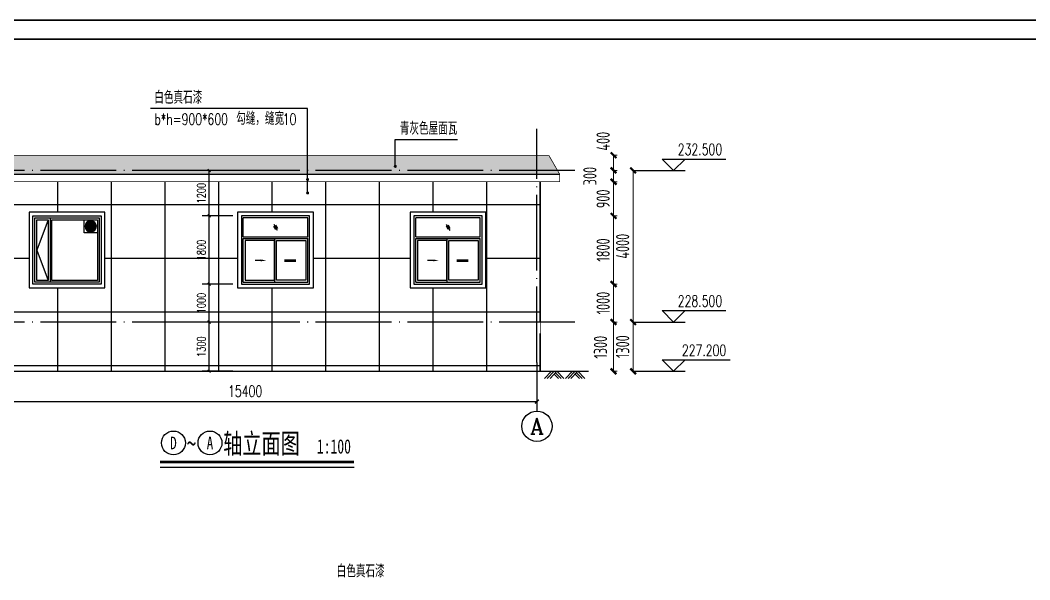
# Model space of a CAD drawing. Header units: millimetres. Extents: x 1742399 to 4898386, y 2481636 to 5226310.
# Drawn here: x 2215786 to 2242429, y 2601452 to 2616214 of the extents above; entities that cross this region are included whole.
import ezdxf
from ezdxf.enums import TextEntityAlignment as Align

# ---------------------------------------------------------------- set-up
doc = ezdxf.new("R2010")
doc.units = ezdxf.units.MM
doc.header["$LTSCALE"] = 1000
doc.linetypes.add('DOTE', pattern=[2.42, 2, -0.2, 0.02, -0.2])
for name, color, linetype in [('AXIS', 3, 'Continuous'), ('AXIS_TEXT', 7, 'Continuous'), ('DIM_ELEV', 3, 'Continuous'), ('DIM_LEAD', 3, 'Continuous'), ('DIM_SYMB', 3, 'Continuous'), ('DOTE', 1, 'DOTE'), ('PUB_DIM', 3, 'Continuous'), ('PUB_TITLE', 4, 'Continuous'), ('TWT_DIM', 3, 'Continuous'), ('YHJ_剖面_梁板', 4, 'Continuous'), ('YHJ_尺寸_公标', 3, 'Continuous'), ('YHJ_标高', 3, 'Continuous'), ('YHJ_消防救援标示', 6, 'Continuous'), ('YHJ_立面_墙线中', 2, 'Continuous'), ('YHJ_符号', 3, 'Continuous'), ('YHJ_门窗框', 151, 'Continuous'), ('YHJ_门窗细线', 160, 'Continuous'), ('建筑-房间填充', 8, 'Continuous')]:
    doc.layers.add(name, color=color, linetype=linetype)
doc.styles.add('_TCH_AXIS', font='COMPLEX', dxfattribs={"bigfont": 'GBCBIG'})
doc.styles.add('_TCH_DIM', font='SIMPLEX', dxfattribs={"bigfont": 'GBCBIG'})
doc.styles.add('_TCH_DIM_T3', font='SIMPLEX', dxfattribs={"width": 0.705882, "bigfont": 'GBCBIG'})
doc.styles.add('biaotilan', font='', dxfattribs={"width": 0.7})
doc.styles.add('COMPLEX', font='COMPLEX')
doc.styles.add('TSSD_REIN_T3', font='tssdeng.shx', dxfattribs={"width": 0.7, "bigfont": 'hztxt.shx'})
doc.styles.add('YH_TEXT', font='@YH2', dxfattribs={"width": 0.7, "bigfont": '@YH1'})
doc.styles.get('biaotilan').set_extended_font_data('SimSun')
doc.dimstyles.new('_TCH_ARCH&&100', dxfattribs={"dimtxt": 350, "dimasz": 150, "dimexe": 100, "dimexo": 200, "dimgap": 100, "dimtad": 1, "dimdec": 0, "dimzin": 0, "dimdsep": 46, "dimtxsty": 'TSSD_REIN_T3', "dimblk": 'ARCHTICK', "dimcen": 0.09, "dimclrt": 7, "dimazin": 2, "dimtfac": 1, "dimtdec": 0, "dimtix": 1, "dimtmove": 2, "dimatfit": 3, "dimfxl": 1, "dimfxlon": 1, "dimtolj": 1, "dimtzin": 0, "dimlwd": 18, "dimlwe": 18, "dimarcsym": 0})
doc.dimstyles.new('_TCH_ARCH_MM_M&&75', dxfattribs={"dimtxt": 223.125, "dimasz": 75, "dimexe": 187.5, "dimexo": 225, "dimgap": 94.6875, "dimtad": 1, "dimdec": 0, "dimzin": 0, "dimdsep": 46, "dimtxsty": '_TCH_DIM_T3', "dimblk": 'ARCHTICK', "dimcen": 0.09, "dimclrt": 7, "dimazin": 2, "dimtfac": 1, "dimtdec": 0, "dimtix": 1, "dimtmove": 2, "dimatfit": 3, "dimfxl": 75, "dimtolj": 1, "dimtzin": 0, "dimarcsym": 0})
doc.dimstyles.new('_TWT_ARCH&&100', dxfattribs={"dimtxt": 297.5, "dimasz": 100, "dimexe": 250, "dimexo": 300, "dimgap": 126.25, "dimtad": 1, "dimdec": 0, "dimzin": 0, "dimdsep": 46, "dimtxsty": '_TCH_DIM_T3', "dimblk": 'ARCHTICK', "dimcen": 0.09, "dimclrt": 7, "dimazin": 2, "dimtfac": 1, "dimtdec": 0, "dimtix": 1, "dimtmove": 2, "dimatfit": 3, "dimfxl": 75, "dimtolj": 1, "dimtzin": 0, "dimarcsym": 0})
doc.dimstyles.new('YH_D_100', dxfattribs={"dimscale": 100, "dimtxt": 3, "dimasz": 1.5, "dimexe": 1.25, "dimexo": 1, "dimgap": 1.25, "dimtad": 1, "dimdec": 0, "dimzin": 0, "dimdsep": 46, "dimtxsty": 'YH_TEXT', "dimblk1": 'ARCHTICK', "dimblk2": 'ARCHTICK', "dimsah": 1, "dimcen": 0.09, "dimclrt": 7, "dimadec": 0, "dimazin": 0, "dimtfac": 1, "dimtdec": 0, "dimtix": 1, "dimtmove": 2, "dimatfit": 0, "dimfxl": 2, "dimtolj": 1, "dimtzin": 0, "dimarcsym": 0})

# ---------------------------------------------------------------- blocks, each defined once
blk = doc.blocks.new('_ArchTick')
at = {"color": 0, "linetype": 'ByBlock', "const_width": 0.4}
blk.add_lwpolyline([(-0.5, -0.5), (0.5, 0.5)], dxfattribs=at)
blk = doc.blocks.new('玻璃')
at = {"layer": 'YHJ_符号'}
for p, q in [((122726, -123680), (122726, -123780)), ((122756, -123640), (122756, -123820)), ((122786, -123680), (122786, -123780))]:
    blk.add_line(p, q, dxfattribs=at)
blk = doc.blocks.new('A$C4EA902EC')
at = {"layer": 'YHJ_消防救援标示'}
h = blk.add_hatch(dxfattribs=at)
h.set_pattern_fill('ANSI31', color=6, scale=20, angle=135, style=0)
h.set_pattern_definition([(180, (-2939646.705, -311489.21), (-5e-15, -31.75), [])])
edge = h.paths.add_edge_path()
edge.add_arc((175, 175), 150, 0, 360)
blk.add_lwpolyline([(0, 0), (350, 0), (350, 350), (0, 350)], close=True, dxfattribs=at)
at = {"layer": 'YHJ_消防救援标示', "color": 6}
blk.add_circle((175, 175), 150, dxfattribs=at)
blk = doc.blocks.new('FAFDCCDEERESSDDFSGSDAGASDGA')
at = {"layer": 'YHJ_门窗框'}
blk.add_lwpolyline([(2134656, 2632935), (2136456, 2632935), (2136456, 2631135), (2134656, 2631135)], close=True, dxfattribs=at)
at = {"layer": 'YHJ_门窗细线'}
for points in [[(2134706, 2632885), (2136406, 2632885), (2136406, 2631185), (2134706, 2631185)], [(2134706, 2632885), (2135106, 2632885), (2135106, 2631185), (2134706, 2631185)], [(2134756, 2632835), (2135056, 2632835), (2135056, 2631235), (2134756, 2631235)], [(2135156, 2632835), (2136356, 2632835), (2136356, 2631235), (2135156, 2631235)]]:
    blk.add_lwpolyline(points, close=True, dxfattribs=at)
for points in [[(2135056, 2631235), (2134756, 2631235), (2134756, 2632835), (2135056, 2632835)], [(2135056, 2632835), (2134756, 2632035), (2135056, 2631235)]]:
    blk.add_lwpolyline(points, dxfattribs=at)
at = {"layer": 'YHJ_消防救援标示', "color": 6, "xscale": -1, "rotation": 180}
blk.add_blockref('A$C4EA902EC', (2136006, 2632835), dxfattribs=at)
blk = doc.blocks.new('HAYJZ A3')
blk.add_lwpolyline([(4975, -403417), (46975, -403417), (46975, -433117), (4975, -433117), (4975, -403417)])
at = {"const_width": 50}
blk.add_lwpolyline([(7475, -403917), (46475, -403917), (46475, -432617), (7475, -432617), (7475, -403917)], dxfattribs=at)
at = {"layer": 'PUB_TITLE'}
blk.add_lwpolyline([(4975, -433117), (46975, -433117), (46975, -403417), (4975, -403417)], close=True, dxfattribs=at)
blk = doc.blocks.new('*D614')
at = {"layer": 'Defpoints', "color": 0, "transparency": 16777216}
for p in [(2214023, 2606789), (2229423, 2606789), (2229423, 2606152)]:
    blk.add_point(p, dxfattribs=at)
at = {"layer": 'TWT_DIM', "color": 0, "lineweight": -2, "transparency": 16777216}
for p, q in [((2214023, 2606489), (2214023, 2605902)), ((2229423, 2606489), (2229423, 2605902)), ((2214023, 2606152), (2229423, 2606152))]:
    blk.add_line(p, q, dxfattribs=at)
at = {"layer": 'TWT_DIM', "color": 0, "lineweight": -2, "transparency": 16777216, "xscale": 100, "yscale": 100, "zscale": 100, "rotation": 180}
blk.add_blockref('_ArchTick', (2214023, 2606152), dxfattribs=at)
at = {"layer": 'TWT_DIM', "color": 0, "lineweight": -2, "transparency": 16777216, "xscale": 100, "yscale": 100, "zscale": 100}
blk.add_blockref('_ArchTick', (2229423, 2606152), dxfattribs=at)
at = {"layer": 'TWT_DIM', "color": 7, "transparency": 16777216, "insert": (2221723, 2606427), "char_height": 297.5, "attachment_point": 5, "style": '_TCH_DIM_T3'}
blk.add_mtext('\\A1;15400', dxfattribs=at)
blk = doc.blocks.new('_AXISO')
blk.add_circle((0, 0), 0.5)
at = {"layer": 'AXIS_TEXT', "style": 'COMPLEX', "width": 1.041667}
blk.add_attdef('A', text='', height=0.56, dxfattribs=at).set_placement((-0.25, -0.28), (0.25, -0.28), align=Align.FIT)
blk = doc.blocks.new('*D621')
at = {"layer": 'Defpoints', "color": 0, "transparency": 16777216}
for p in [(2230632, 2608252), (2231444, 2608252), (2230632, 2606952)]:
    blk.add_point(p, dxfattribs=at)
at = {"layer": 'PUB_DIM', "color": 0, "lineweight": 18, "transparency": 16777216}
for p, q in [((2231443, 2608252), (2231544, 2608252)), ((2231444, 2606952), (2231444, 2608252)), ((2231443, 2606952), (2231544, 2606952))]:
    blk.add_line(p, q, dxfattribs=at)
at = {"layer": 'PUB_DIM', "color": 0, "lineweight": 18, "transparency": 16777216, "xscale": 150, "yscale": 150, "zscale": 150}
for p, rotation in [((2231444, 2608252), 90), ((2231444, 2606952), 270)]:
    blk.add_blockref('_ArchTick', p, dxfattribs=dict(at, rotation=rotation))
at = {"layer": 'PUB_DIM', "color": 7, "transparency": 16777216, "insert": (2231099, 2607587), "char_height": 350, "attachment_point": 5, "rotation": 90, "style": 'TSSD_REIN_T3'}
blk.add_mtext('\\A1;1300', dxfattribs=at)
blk = doc.blocks.new('*D622')
at = {"layer": 'Defpoints', "color": 0, "transparency": 16777216}
for p in [(2230632, 2609252), (2231444, 2609252), (2230632, 2608252)]:
    blk.add_point(p, dxfattribs=at)
at = {"layer": 'PUB_DIM', "color": 0, "lineweight": 18, "transparency": 16777216}
for p, q in [((2231443, 2609252), (2231544, 2609252)), ((2231444, 2608252), (2231444, 2609252)), ((2231443, 2608252), (2231544, 2608252))]:
    blk.add_line(p, q, dxfattribs=at)
at = {"layer": 'PUB_DIM', "color": 0, "lineweight": 18, "transparency": 16777216, "xscale": 150, "yscale": 150, "zscale": 150}
for p, rotation in [((2231444, 2609252), 90), ((2231444, 2608252), 270)]:
    blk.add_blockref('_ArchTick', p, dxfattribs=dict(at, rotation=rotation))
at = {"layer": 'PUB_DIM', "color": 7, "transparency": 16777216, "insert": (2231169, 2608752), "char_height": 350, "attachment_point": 5, "rotation": 90, "style": 'TSSD_REIN_T3'}
blk.add_mtext('\\A1;1000', dxfattribs=at)
blk = doc.blocks.new('*D623')
at = {"layer": 'Defpoints', "color": 0, "transparency": 16777216}
for p in [(2230632, 2611052), (2231444, 2611052), (2230632, 2609252)]:
    blk.add_point(p, dxfattribs=at)
at = {"layer": 'PUB_DIM', "color": 0, "lineweight": 18, "transparency": 16777216}
for p, q in [((2231443, 2611052), (2231544, 2611052)), ((2231444, 2609252), (2231444, 2611052)), ((2231443, 2609252), (2231544, 2609252))]:
    blk.add_line(p, q, dxfattribs=at)
at = {"layer": 'PUB_DIM', "color": 0, "lineweight": 18, "transparency": 16777216, "xscale": 150, "yscale": 150, "zscale": 150}
for p, rotation in [((2231444, 2611052), 90), ((2231444, 2609252), 270)]:
    blk.add_blockref('_ArchTick', p, dxfattribs=dict(at, rotation=rotation))
at = {"layer": 'PUB_DIM', "color": 7, "transparency": 16777216, "insert": (2231169, 2610152), "char_height": 350, "attachment_point": 5, "rotation": 90, "style": 'TSSD_REIN_T3'}
blk.add_mtext('\\A1;1800', dxfattribs=at)
blk = doc.blocks.new('*D624')
at = {"layer": 'Defpoints', "color": 0, "transparency": 16777216}
for p in [(2230632, 2611952), (2231444, 2611952), (2230632, 2611052)]:
    blk.add_point(p, dxfattribs=at)
at = {"layer": 'PUB_DIM', "color": 0, "lineweight": 18, "transparency": 16777216}
for p, q in [((2231443, 2611952), (2231544, 2611952)), ((2231444, 2611052), (2231444, 2611952)), ((2231443, 2611052), (2231544, 2611052))]:
    blk.add_line(p, q, dxfattribs=at)
at = {"layer": 'PUB_DIM', "color": 0, "lineweight": 18, "transparency": 16777216, "xscale": 150, "yscale": 150, "zscale": 150}
for p, rotation in [((2231444, 2611952), 90), ((2231444, 2611052), 270)]:
    blk.add_blockref('_ArchTick', p, dxfattribs=dict(at, rotation=rotation))
at = {"layer": 'PUB_DIM', "color": 7, "transparency": 16777216, "insert": (2231169, 2611502), "char_height": 350, "attachment_point": 5, "rotation": 90, "style": 'TSSD_REIN_T3'}
blk.add_mtext('\\A1;900', dxfattribs=at)
blk = doc.blocks.new('*D625')
at = {"layer": 'Defpoints', "color": 0, "transparency": 16777216}
for p in [(2230632, 2612252), (2231444, 2612252), (2230632, 2611952)]:
    blk.add_point(p, dxfattribs=at)
at = {"layer": 'PUB_DIM', "color": 0, "lineweight": 18, "transparency": 16777216}
for p, q in [((2231443, 2612252), (2231544, 2612252)), ((2231444, 2611952), (2231444, 2612252)), ((2231443, 2611952), (2231544, 2611952))]:
    blk.add_line(p, q, dxfattribs=at)
at = {"layer": 'PUB_DIM', "color": 0, "lineweight": 18, "transparency": 16777216, "xscale": 150, "yscale": 150, "zscale": 150}
for p, rotation in [((2231444, 2612252), 90), ((2231444, 2611952), 270)]:
    blk.add_blockref('_ArchTick', p, dxfattribs=dict(at, rotation=rotation))
at = {"layer": 'PUB_DIM', "color": 7, "transparency": 16777216, "insert": (2230819, 2612102), "char_height": 350, "attachment_point": 5, "rotation": 90, "style": 'TSSD_REIN_T3'}
blk.add_mtext('\\A1;300', dxfattribs=at)
blk = doc.blocks.new('*D626')
at = {"layer": 'Defpoints', "color": 0, "transparency": 16777216}
for p in [(2230632, 2612652), (2231444, 2612652), (2230632, 2612252)]:
    blk.add_point(p, dxfattribs=at)
at = {"layer": 'PUB_DIM', "color": 0, "lineweight": 18, "transparency": 16777216}
for p, q in [((2231443, 2612652), (2231544, 2612652)), ((2231444, 2612252), (2231444, 2612652)), ((2231443, 2612252), (2231544, 2612252))]:
    blk.add_line(p, q, dxfattribs=at)
at = {"layer": 'PUB_DIM', "color": 0, "lineweight": 18, "transparency": 16777216, "xscale": 150, "yscale": 150, "zscale": 150}
for p, rotation in [((2231444, 2612652), 90), ((2231444, 2612252), 270)]:
    blk.add_blockref('_ArchTick', p, dxfattribs=dict(at, rotation=rotation))
at = {"layer": 'PUB_DIM', "color": 7, "transparency": 16777216, "insert": (2231169, 2613022), "char_height": 350, "attachment_point": 5, "rotation": 90, "style": 'TSSD_REIN_T3'}
blk.add_mtext('\\A1;400', dxfattribs=at)
blk = doc.blocks.new('*D627')
at = {"layer": 'Defpoints', "color": 0, "transparency": 16777216}
for p in [(2230829, 2608252), (2231959, 2608252), (2230829, 2606952)]:
    blk.add_point(p, dxfattribs=at)
at = {"layer": 'PUB_DIM', "color": 0, "lineweight": 18, "transparency": 16777216}
for p, q in [((2231958, 2608252), (2232059, 2608252)), ((2231959, 2606952), (2231959, 2608252)), ((2231958, 2606952), (2232059, 2606952))]:
    blk.add_line(p, q, dxfattribs=at)
at = {"layer": 'PUB_DIM', "color": 0, "lineweight": 18, "transparency": 16777216, "xscale": 150, "yscale": 150, "zscale": 150}
for p, rotation in [((2231959, 2608252), 90), ((2231959, 2606952), 270)]:
    blk.add_blockref('_ArchTick', p, dxfattribs=dict(at, rotation=rotation))
at = {"layer": 'PUB_DIM', "color": 7, "transparency": 16777216, "insert": (2231684, 2607602), "char_height": 350, "attachment_point": 5, "rotation": 90, "style": 'TSSD_REIN_T3'}
blk.add_mtext('\\A1;1300', dxfattribs=at)
blk = doc.blocks.new('*D628')
at = {"layer": 'Defpoints', "color": 0, "transparency": 16777216}
for p in [(2230829, 2612252), (2231959, 2612252), (2230829, 2608252)]:
    blk.add_point(p, dxfattribs=at)
at = {"layer": 'PUB_DIM', "color": 0, "lineweight": 18, "transparency": 16777216}
for p, q in [((2231958, 2612252), (2232059, 2612252)), ((2231959, 2608252), (2231959, 2612252)), ((2231958, 2608252), (2232059, 2608252))]:
    blk.add_line(p, q, dxfattribs=at)
at = {"layer": 'PUB_DIM', "color": 0, "lineweight": 18, "transparency": 16777216, "xscale": 150, "yscale": 150, "zscale": 150}
for p, rotation in [((2231959, 2612252), 90), ((2231959, 2608252), 270)]:
    blk.add_blockref('_ArchTick', p, dxfattribs=dict(at, rotation=rotation))
at = {"layer": 'PUB_DIM', "color": 7, "transparency": 16777216, "insert": (2231684, 2610252), "char_height": 350, "attachment_point": 5, "rotation": 90, "style": 'TSSD_REIN_T3'}
blk.add_mtext('\\A1;4000', dxfattribs=at)
blk = doc.blocks.new('*D759')
at = {"layer": 'Defpoints', "color": 0, "transparency": 16777216}
for p in [(2220772, 2608252), (2221623, 2608252), (2221623, 2606952)]:
    blk.add_point(p, dxfattribs=at)
at = {"layer": 'YHJ_尺寸_公标', "color": 0, "lineweight": -2, "transparency": 16777216}
for p, q in [((2221398, 2608252), (2220585, 2608252)), ((2220772, 2606952), (2220772, 2608252)), ((2221398, 2606952), (2220585, 2606952))]:
    blk.add_line(p, q, dxfattribs=at)
at = {"layer": 'YHJ_尺寸_公标', "color": 0, "lineweight": -2, "transparency": 16777216, "xscale": 75, "yscale": 75, "zscale": 75}
for p, rotation in [((2220772, 2608252), 90), ((2220772, 2606952), 270)]:
    blk.add_blockref('_ArchTick', p, dxfattribs=dict(at, rotation=rotation))
at = {"layer": 'YHJ_尺寸_公标', "color": 7, "transparency": 16777216, "insert": (2220566, 2607602), "char_height": 223.1, "attachment_point": 5, "rotation": 90, "style": '_TCH_DIM_T3'}
blk.add_mtext('\\A1;1300', dxfattribs=at)
blk = doc.blocks.new('*D760')
at = {"layer": 'Defpoints', "color": 0, "transparency": 16777216}
for p in [(2220772, 2609252), (2221623, 2609252), (2221623, 2608252)]:
    blk.add_point(p, dxfattribs=at)
at = {"layer": 'YHJ_尺寸_公标', "color": 0, "lineweight": -2, "transparency": 16777216}
for p, q in [((2221398, 2609252), (2220585, 2609252)), ((2220772, 2608252), (2220772, 2609252)), ((2221398, 2608252), (2220585, 2608252))]:
    blk.add_line(p, q, dxfattribs=at)
at = {"layer": 'YHJ_尺寸_公标', "color": 0, "lineweight": -2, "transparency": 16777216, "xscale": 75, "yscale": 75, "zscale": 75}
for p, rotation in [((2220772, 2609252), 90), ((2220772, 2608252), 270)]:
    blk.add_blockref('_ArchTick', p, dxfattribs=dict(at, rotation=rotation))
at = {"layer": 'YHJ_尺寸_公标', "color": 7, "transparency": 16777216, "insert": (2220566, 2608752), "char_height": 223.1, "attachment_point": 5, "rotation": 90, "style": '_TCH_DIM_T3'}
blk.add_mtext('\\A1;1000', dxfattribs=at)
blk = doc.blocks.new('*D761')
at = {"layer": 'Defpoints', "color": 0, "transparency": 16777216}
for p in [(2220772, 2611052), (2221623, 2611052), (2221623, 2609252)]:
    blk.add_point(p, dxfattribs=at)
at = {"layer": 'YHJ_尺寸_公标', "color": 0, "lineweight": -2, "transparency": 16777216}
for p, q in [((2221398, 2611052), (2220585, 2611052)), ((2220772, 2609252), (2220772, 2611052)), ((2221398, 2609252), (2220585, 2609252))]:
    blk.add_line(p, q, dxfattribs=at)
at = {"layer": 'YHJ_尺寸_公标', "color": 0, "lineweight": -2, "transparency": 16777216, "xscale": 75, "yscale": 75, "zscale": 75}
for p, rotation in [((2220772, 2611052), 90), ((2220772, 2609252), 270)]:
    blk.add_blockref('_ArchTick', p, dxfattribs=dict(at, rotation=rotation))
at = {"layer": 'YHJ_尺寸_公标', "color": 7, "transparency": 16777216, "insert": (2220566, 2610152), "char_height": 223.1, "attachment_point": 5, "rotation": 90, "style": '_TCH_DIM_T3'}
blk.add_mtext('\\A1;1800', dxfattribs=at)
blk = doc.blocks.new('*D762')
at = {"layer": 'Defpoints', "color": 0, "transparency": 16777216}
for p in [(2220772, 2612252), (2221623, 2612252), (2221623, 2611052)]:
    blk.add_point(p, dxfattribs=at)
at = {"layer": 'YHJ_尺寸_公标', "color": 0, "lineweight": -2, "transparency": 16777216}
for p, q in [((2221398, 2612252), (2220585, 2612252)), ((2220772, 2611052), (2220772, 2612252)), ((2221398, 2611052), (2220585, 2611052))]:
    blk.add_line(p, q, dxfattribs=at)
at = {"layer": 'YHJ_尺寸_公标', "color": 0, "lineweight": -2, "transparency": 16777216, "xscale": 75, "yscale": 75, "zscale": 75}
for p, rotation in [((2220772, 2612252), 90), ((2220772, 2611052), 270)]:
    blk.add_blockref('_ArchTick', p, dxfattribs=dict(at, rotation=rotation))
at = {"layer": 'YHJ_尺寸_公标', "color": 7, "transparency": 16777216, "insert": (2220566, 2611652), "char_height": 223.1, "attachment_point": 5, "rotation": 90, "style": '_TCH_DIM_T3'}
blk.add_mtext('\\A1;1200', dxfattribs=at)
blk = doc.blocks.new('C1818')
at = {"layer": 'YHJ_符号'}
blk.add_lwpolyline([(1287, 625), (1438, 625)], dxfattribs=at)
blk.add_solid([(1287, 600), (1137, 625), (1287, 650)], dxfattribs=at)
at = {"layer": 'YHJ_门窗框'}
blk.add_lwpolyline([(0, 1800), (1800, 1800), (1800, 0), (0, 0)], close=True, dxfattribs=at)
at = {"layer": 'YHJ_门窗细线'}
for p, q in [((50, 1250), (50, 1750)), ((1750, 1250), (1750, 1750)), ((1750, 1250), (50, 1250)), ((50, 50), (50, 1200)), ((1750, 1200), (50, 1200)), ((925, 1200), (925, 50)), ((1750, 50), (1750, 1200))]:
    blk.add_line(p, q, dxfattribs=at)
for points in [[(50, 1750), (1750, 1750)], [(1750, 50), (50, 50)]]:
    blk.add_lwpolyline(points, dxfattribs=at)
for points in [[(100, 100), (875, 100), (875, 1150), (100, 1150)], [(1700, 100), (925, 100), (925, 1150), (1700, 1150)]]:
    blk.add_lwpolyline(points, close=True, dxfattribs=at)
at = {"layer": 'YHJ_符号', "rotation": 149.9999999998738}
blk.add_blockref('玻璃', (45334, -167035), dxfattribs=at)
at = {"layer": 'YHJ_符号'}
blk.add_leader([(663, 625), (362, 625)], dimstyle='YH_D_100', override={"dimgap": 1.2, "dimtad": 0}, dxfattribs=at)

msp = doc.modelspace()

# ---------------------------------------------------------------- hatches: boundary and pattern name
h = msp.add_hatch()
h.set_pattern_fill('多孔材料', color=8, scale=500, angle=45)
h.set_pattern_definition([(90, (707.1, 707.1), (-1414.215, 0), []), (180, (707.1, 707.1), (-1e-13, -1414.215), [])])
edge = h.paths.add_edge_path()
edge.add_line((2229423, 2611952.3), (2223371.2, 2611952.3))
edge.add_line((2223371.2, 2611952.3), (2223371.2, 2611677.1))
edge.add_arc((2223371.2, 2611657.1), 20, -90, 90, ccw=False)
edge.add_arc((2223371.2, 2611657.1), 20, 90, 270, ccw=False)
edge.add_line((2223371.2, 2611677.1), (2223371.2, 2611952.3))
edge.add_line((2223371.2, 2611952.3), (2214023, 2611952.3))
edge.add_line((2214023, 2611952.3), (2214023, 2608252.3))
edge.add_line((2214023, 2608252.3), (2229423, 2608252.3))
edge.add_line((2229423, 2608252.3), (2229423, 2611952.3))
h.paths.add_polyline_path([(2216023, 2611152.3), (2218023, 2611152.3), (2218023, 2609152.3), (2216023, 2609152.3)], flags=16)
h.paths.add_polyline_path([(2216123, 2611052.3), (2217923, 2611052.3), (2217923, 2609252.3), (2216123, 2609252.3)], flags=0)
h.paths.add_polyline_path([(2216173, 2611002.3), (2216573, 2611002.3), (2217873, 2611002.3), (2217873, 2609302.3), (2216173, 2609302.3)], flags=0)
h.paths.add_polyline_path([(2216223, 2610952.3), (2216523, 2610952.3), (2216523, 2609352.3), (2216223, 2609352.3)], flags=0)
h.paths.add_polyline_path([(2216223, 2610952.3), (2216523, 2610952.3), (2216223, 2610152.3), (2216523, 2609352.3), (2216223, 2609352.3)], flags=0)
h.paths.add_polyline_path([(2216623, 2610952.3), (2217823, 2610952.3), (2217823, 2610602.3), (2217823, 2609352.3), (2216623, 2609352.3)], flags=0)
edge = h.paths.add_edge_path(flags=0)
edge.add_arc((2217648, 2610777.3), 150, 0, 360)
h.paths.add_polyline_path([(2221523, 2611152.3), (2223523, 2611152.3), (2223523, 2609152.3), (2221523, 2609152.3)], flags=16)
h.paths.add_polyline_path([(2221623, 2611052.3), (2223423, 2611052.3), (2223423, 2609252.3), (2221623, 2609252.3)], flags=0)
h.paths.add_polyline_path([(2221673, 2610452.3), (2223373, 2610452.3), (2223373, 2609302.3), (2221673, 2609302.3)], flags=0)
h.paths.add_polyline_path([(2221673, 2610502.3), (2221673, 2611002.3), (2223373, 2611002.3), (2223373, 2610502.3)], flags=0)
h.paths.add_polyline_path([(2221723, 2610402.3), (2222498, 2610402.3), (2222498, 2609352.3), (2221723, 2609352.3)], flags=0)
h.paths.add_polyline_path([(2222548, 2610402.3), (2223323, 2610402.3), (2223323, 2609352.3), (2222548, 2609352.3)], flags=0)
h.paths.add_polyline_path([(2226073, 2611152.3), (2228073, 2611152.3), (2228073, 2609152.3), (2226073, 2609152.3)], flags=16)
h.paths.add_polyline_path([(2226173, 2611052.3), (2227973, 2611052.3), (2227973, 2609252.3), (2226173, 2609252.3)], flags=0)
h.paths.add_polyline_path([(2226223, 2610452.3), (2227923, 2610452.3), (2227923, 2609302.3), (2226223, 2609302.3)], flags=0)
h.paths.add_polyline_path([(2226223, 2610502.3), (2226223, 2611002.3), (2227923, 2611002.3), (2227923, 2610502.3)], flags=0)
h.paths.add_polyline_path([(2226273, 2610402.3), (2227048, 2610402.3), (2227048, 2609352.3), (2226273, 2609352.3)], flags=0)
h.paths.add_polyline_path([(2227098, 2610402.3), (2227873, 2610402.3), (2227873, 2609352.3), (2227098, 2609352.3)], flags=0)
h.paths.add_polyline_path([(2229523, 2608252.3), (2213923, 2608225.5), (2213923, 2606952.3), (2229523, 2606952.3)])
h.paths.add_polyline_path([(2214023, 2608252.3), (2213923, 2608252.3), (2213923, 2607952.3), (2214023, 2607952.3)], flags=17)
h.paths.add_polyline_path([(2214023, 2611952.3), (2213923, 2611952.3), (2213923, 2608252.3), (2214023, 2608252.3)])
h.paths.add_polyline_path([(2229523, 2611952.3), (2229423, 2611952.3), (2229423, 2608252.3), (2229523, 2608252.3)])
h.paths.add_polyline_path([(2229523, 2608252.3), (2229423, 2608252.3), (2229423, 2607952.3), (2229523, 2607952.3)], flags=17)
at = {"layer": '建筑-房间填充'}
h = msp.add_hatch(dxfattribs=at)
h.set_pattern_fill('弯瓦屋面', color=144, scale=100)
h.set_pattern_definition([(0, (1538834.57, 2526239.75), (200, 200), [40, -160]), (45, (1538914.57, 2526259.75), (2e-14, 200), [56.56854, -226.27417]), (90, (1538954.57, 2526299.75), (-200, 200), [200]), (135, (1538994.57, 2526259.75), (-200, 2e-14), [56.56854, -226.27417]), (26.565051, (1538874.57, 2526239.75), (200, 2e-07), [44.72, -402.493595]), (333.434949, (1538994.57, 2526259.75), (200, -2e-07), [44.72, -402.493595])])
h.paths.add_polyline_path([(2229423, 2612652.3), (2229734.3, 2612652.3), (2229965.2, 2612252.3), (2229423, 2612252.3)])
h.paths.add_polyline_path([(2229423, 2612252.3), (2229965.2, 2612252.3), (2230023, 2612152.3), (2229423, 2612152.3)])
h.paths.add_polyline_path([(2214023, 2612652.3), (2229423, 2612652.3), (2229423, 2612252.3), (2214023, 2612252.3)])
h.paths.add_polyline_path([(2214023, 2612252.3), (2229423, 2612252.3), (2229423, 2612152.3), (2214023, 2612152.3)])
h.paths.add_polyline_path([(2213711.6, 2612652.3), (2214023, 2612652.3), (2214023, 2612252.3), (2213480.7, 2612252.3)])
h.paths.add_polyline_path([(2213480.7, 2612252.3), (2214023, 2612252.3), (2214023, 2612152.3), (2213423, 2612152.3)])

# ---------------------------------------------------------------- linework, layer by layer
for p, q in [((2229807.6, 2606952.3), (2229624.4, 2606766.4)), ((2229879.5, 2606952.3), (2229696.4, 2606766.4)), ((2229951.4, 2606952.3), (2229768.3, 2606766.4)), ((2229879.5, 2606879.3), (2229990.7, 2606766.4)), ((2229915.5, 2606915.8), (2230062.6, 2606766.4)), ((2229951.4, 2606952.3), (2230134.7, 2606766.4)), ((2230360.5, 2606952.3), (2230177.4, 2606766.4)), ((2230432.5, 2606952.3), (2230249.3, 2606766.4)), ((2230504.4, 2606952.3), (2230321.3, 2606766.4)), ((2230432.5, 2606879.3), (2230543.6, 2606766.4)), ((2230468.4, 2606915.8), (2230615.6, 2606766.4)), ((2230504.4, 2606952.3), (2230687.6, 2606766.4))]:
    msp.add_line(p, q)
at = {"layer": 'AXIS'}
msp.add_line((2229423, 2607188.7), (2229423, 2605902.4), dxfattribs=at)
at = {"layer": 'DIM_ELEV'}
for p, q in [((2233030.3, 2612252.3), (2232730.3, 2612552.3)), ((2232730.3, 2612552.3), (2234410.3, 2612552.3)), ((2233030.3, 2612252.3), (2233330.3, 2612552.3)), ((2231959.1, 2612252.3), (2233330.3, 2612252.3)), ((2233030.3, 2608252.3), (2232730.3, 2608552.3)), ((2232730.3, 2608552.3), (2234410.3, 2608552.3)), ((2233030.3, 2608252.3), (2233330.3, 2608552.3)), ((2231959.1, 2608252.3), (2233330.3, 2608252.3))]:
    msp.add_line(p, q, dxfattribs=at)
at = {"layer": 'DIM_LEAD'}
for p, q in [((2223371.2, 2613882.5), (2219220.8, 2613882.5)), ((2223371.2, 2611657.1), (2223371.2, 2613882.5)), ((2223371.2, 2612013.8), (2223371.2, 2613882.5)), ((2225684, 2612358.4), (2225684, 2613065.2)), ((2225684, 2613065.2), (2227323.4, 2613065.2))]:
    msp.add_line(p, q, dxfattribs=at)
at = {"layer": 'DIM_LEAD', "const_width": 40}
for points in [[(2225684, 2612338.4, 1), (2225684, 2612378.4, 1)], [(2223371.2, 2611993.8, 1), (2223371.2, 2612033.8, 1)], [(2223371.2, 2611637.1, 1), (2223371.2, 2611677.1, 1)]]:
    msp.add_lwpolyline(points, format="xyb", close=True, dxfattribs=at)
at = {"layer": 'DIM_SYMB', "const_width": 70}
msp.add_lwpolyline([(2219479.7, 2604562.1), (2224598.5, 2604562.1)], dxfattribs=at)
at = {"layer": 'DIM_SYMB'}
msp.add_lwpolyline([(2219479.7, 2604422.1), (2224598.5, 2604422.1)], dxfattribs=at)
at = {"layer": 'DIM_SYMB', "color": 7}
for centre in [(2219829.7, 2605061.9), (2220794.4, 2605061.9)]:
    msp.add_circle(centre, 315, dxfattribs=at)
at = {"layer": 'DOTE', "linetype": 'DOTE'}
for p, q in [((2229423, 2607188.7), (2229423, 2613352.3)), ((2230423, 2612252.3), (2213023, 2612252.3)), ((2230423, 2608252.3), (2213023, 2608252.3))]:
    msp.add_line(p, q, dxfattribs=at)
at = {"layer": 'YHJ_标高'}
for p, q in [((2233030.3, 2606952.3), (2232730.3, 2607252.3)), ((2232730.3, 2607252.3), (2234518.3, 2607252.3)), ((2233030.3, 2606952.3), (2233330.3, 2607252.3)), ((2231959.1, 2606952.3), (2233330.3, 2606952.3))]:
    msp.add_line(p, q, dxfattribs=at)
at = {"layer": 'YHJ_立面_墙线中', "lineweight": 25, "const_width": 20}
for points in [[(2229734.3, 2612652.3), (2213711.6, 2612652.3)], [(2229523, 2611952.3), (2230023, 2611952.3), (2230023, 2612152.3), (2229734.3, 2612652.3)], [(2229523, 2611952.3), (2213923, 2611952.3)], [(2229523, 2606952.3), (2229523, 2611952.3)]]:
    msp.add_lwpolyline(points, dxfattribs=at)
at = {"layer": 'YHJ_立面_墙线中'}
msp.add_lwpolyline([(2213423, 2612152.3), (2230023, 2612152.3)], dxfattribs=at)
for points in [[(2218023, 2611152.3), (2216023, 2611152.3), (2216023, 2609152.3), (2218023, 2609152.3)], [(2223523, 2611152.3), (2221523, 2611152.3), (2221523, 2609152.3), (2223523, 2609152.3)], [(2228073, 2611152.3), (2226073, 2611152.3), (2226073, 2609152.3), (2228073, 2609152.3)]]:
    msp.add_lwpolyline(points, close=True, dxfattribs=at)
at = {"layer": 'YHJ_立面_墙线中', "lineweight": 40, "const_width": 40}
msp.add_lwpolyline([(2230786.8, 2606952.3), (2212586.1, 2606952.3)], dxfattribs=at)

# ---------------------------------------------------------------- block references
msp.add_blockref('HAYJZ A3', (2196308.5, 3019631.2))
at = {"layer": 'AXIS'}
ref = msp.add_blockref('_AXISO', (2229423, 2605502.4), dxfattribs=dict(at, xscale=800, yscale=800, zscale=800))
ref.add_attrib('A', 'A', dxfattribs={"layer": 'AXIS_TEXT', "height": 425.2, "style": '_TCH_AXIS'}).set_placement((2229240.8, 2605289.8), (2229605.2, 2605289.8), align=Align.FIT)
at = {"layer": 'YHJ_剖面_梁板'}
msp.add_blockref('FAFDCCDEERESSDDFSGSDAGASDGA', (81467.1, -21883.2), dxfattribs=at)
at = {"layer": 'YHJ_立面_墙线中', "lineweight": 50, "xscale": -1}
for p in [(2223423, 2609252.3), (2227973, 2609252.3)]:
    msp.add_blockref('C1818', p, dxfattribs=at)

# ---------------------------------------------------------------- texts
at = {"layer": 'DIM_ELEV', "color": 7, "style": '_TCH_DIM', "width": 0.705882}
for s, p in [('232.500', (2233140.3, 2612657.3)), ('228.500', (2233140.3, 2608657.3))]:
    msp.add_text(s, height=297.5, dxfattribs=at).set_placement(p)
at = {"layer": 'DIM_LEAD', "color": 7, "style": '_TCH_DIM'}
for s, p in [('白色真石漆', (2219325.8, 2614009.9)), ('勾缝，缝宽', (2221485.8, 2613453.6)), ('青灰色屋面瓦', (2225803.5, 2613192.5)), ('白色真石漆', (2224137.7, 2601515.6))]:
    msp.add_text(s, height=337.59, dxfattribs=at).set_placement(p)
at = {"layer": 'DIM_LEAD', "color": 7, "style": '_TCH_DIM', "width": 0.705882}
for s, p in [('b*h=900*600', (2219325.8, 2613453.6)), ('10', (2222714.5, 2613453.6))]:
    msp.add_text(s, height=297.5, dxfattribs=at).set_placement(p)
at = {"layer": 'DIM_SYMB', "color": 7, "style": 'biaotilan'}
for s, height, width, p, p2 in [('D', 334.8, 0.732749, (2219742, 2604894.5), (2219917.5, 2604894.5)), ('A', 336.5, 0.716, (2220708.2, 2604893.6), (2220880.5, 2604893.6))]:
    msp.add_text(s, height=height, dxfattribs=dict(at, width=width)).set_placement(p, p2, align=Align.FIT)
at = {"layer": 'DIM_SYMB', "color": 7, "style": 'biaotilan', "width": 0.7}
for s, height, p in [('轴立面图', 528.69, (2221144.4, 2604781.9)), ('1:100', 377.64, (2223615.4, 2604781.9)), ('~', 528.7, (2220179.7, 2604781.9))]:
    msp.add_text(s, height=height, dxfattribs=at).set_placement(p)
at = {"layer": 'YHJ_标高', "color": 7, "style": '_TCH_DIM', "width": 0.705882}
msp.add_text('227.200', height=297.5, dxfattribs=at).set_placement((2233248.3, 2607357.3))

# ---------------------------------------------------------------- dimensions: what is measured, and where the dimension line sits
at = {"layer": 'PUB_DIM'}
for base, p1, p2, picture, middle in [((2231443.9, 2612652.3), (2230632.2, 2612252.3), (2230632.2, 2612652.3), '*D626', (2231168.9, 2613022.3)), ((2231443.9, 2612252.3), (2230632.2, 2611952.3), (2230632.2, 2612252.3), '*D625', (2230818.9, 2612102.3)), ((2231443.9, 2608252.3), (2230632.2, 2606952.3), (2230632.2, 2608252.3), '*D621', (2231098.8, 2607587.3))]:
    dim = msp.add_linear_dim(base=base, p1=p1, p2=p2, angle=90, dimstyle='_TCH_ARCH&&100', dxfattribs=at)
    dim.commit()
    dim.dimension.update_dxf_attribs({"geometry": picture, "text_midpoint": middle, "dimtype": 161})
for p1, p2, distance, picture, middle in [((2230828.6, 2608252.3), (2230828.6, 2612252.3), -1130.5, '*D628', (2231684.1, 2610252.3)), ((2230632.2, 2611052.3), (2230632.2, 2611952.3), -811.6, '*D624', (2231168.9, 2611502.3)), ((2230632.2, 2609252.3), (2230632.2, 2611052.3), -811.6, '*D623', (2231168.9, 2610152.3)), ((2230632.2, 2608252.3), (2230632.2, 2609252.3), -811.6, '*D622', (2231168.9, 2608752.3)), ((2230828.6, 2606952.3), (2230828.6, 2608252.3), -1130.5, '*D627', (2231684.1, 2607602.3))]:
    dim = msp.add_aligned_dim(p1=p1, p2=p2, distance=distance, dimstyle='_TCH_ARCH&&100', dxfattribs=at)
    dim.commit()
    dim.dimension.update_dxf_attribs({"geometry": picture, "text_midpoint": middle})
at = {"layer": 'TWT_DIM'}
dim = msp.add_aligned_dim(p1=(2214023, 2606788.7), p2=(2229423, 2606788.7), distance=-636.3, dimstyle='_TWT_ARCH&&100', dxfattribs=at)
dim.commit()
dim.dimension.update_dxf_attribs({"geometry": '*D614', "text_midpoint": (2221723, 2606427.4)})
at = {"layer": 'YHJ_尺寸_公标'}
for p1, p2, picture, middle in [((2221623, 2611052.3), (2221623, 2612252.3), '*D762', (2220565.8, 2611652.3)), ((2221623, 2609252.3), (2221623, 2611052.3), '*D761', (2220565.8, 2610152.3)), ((2221623, 2608252.3), (2221623, 2609252.3), '*D760', (2220565.8, 2608752.3)), ((2221623, 2606952.3), (2221623, 2608252.3), '*D759', (2220565.8, 2607602.3))]:
    dim = msp.add_aligned_dim(p1=p1, p2=p2, distance=851, dimstyle='_TCH_ARCH_MM_M&&75', dxfattribs=at)
    dim.commit()
    dim.dimension.update_dxf_attribs({"geometry": picture, "text_midpoint": middle})

doc.saveas('drawing.dxf')
